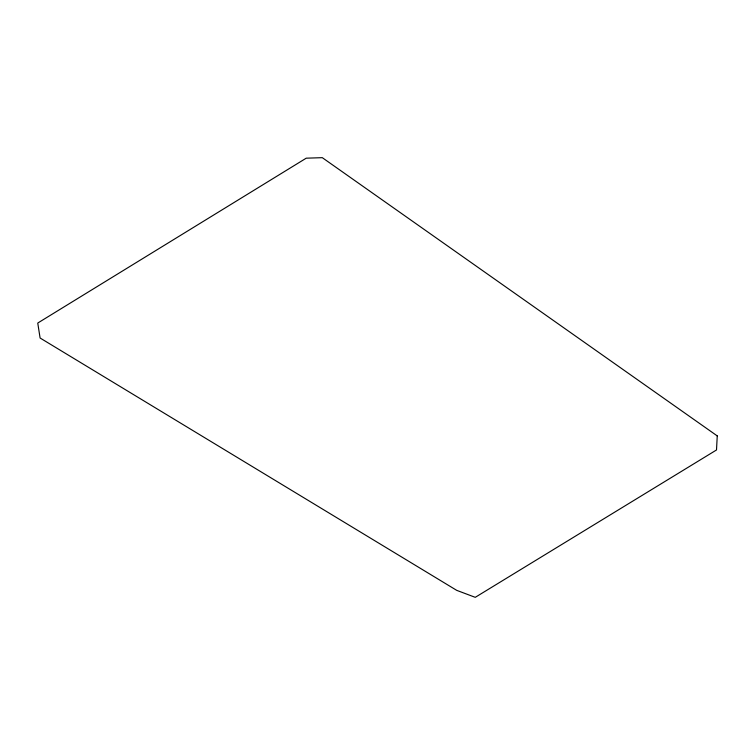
<?xml version="1.0" encoding="UTF-8"?>
<svg xmlns="http://www.w3.org/2000/svg" width="755" height="755" viewBox="0 0 755 755"><rect width="100%" height="100%" fill="white"/><g stroke="black" fill="none" stroke-linecap="round" stroke-linejoin="round"><path stroke-width="1.13" d="M717.25 435.909L716.504 449.971L475.254 597.328L456.718 590.353L40.1 338.014L37.75 323.046L306.228 158.182L322.3 157.672L717.25 435.909"/></g></svg>
